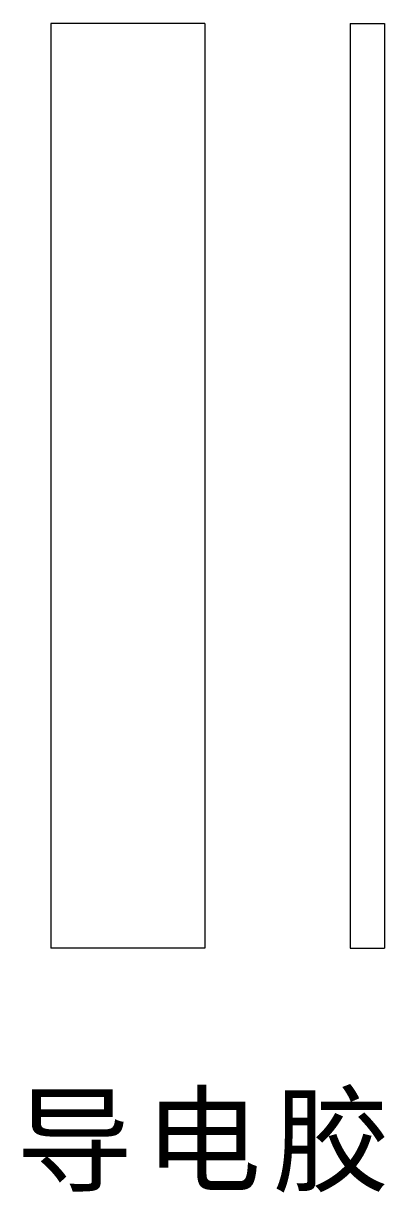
# Model space of a CAD drawing. Header units: millimetres. Extents: x -13 to 383, y -156 to 81.
# Drawn here: x 165.1 to 175.66, y 14.01 to 48.15 of the extents above; entities that cross this region are included whole.
import ezdxf

# ---------------------------------------------------------------- set-up
doc = ezdxf.new("R2010")
doc.units = ezdxf.units.MM
doc.header["$LTSCALE"] = 0.5
doc.layers.get('0').update_dxf_attribs({"lineweight": 18})
doc.layers.add('尺寸线层', color=3, linetype='Continuous', lineweight=18)
doc.styles.add('标准', font='', dxfattribs={"width": 0.667})
doc.styles.get('标准').set_extended_font_data('宋体')

msp = doc.modelspace()

# ---------------------------------------------------------------- linework, layer by layer
at = {"color": 8, "linetype": 'Continuous', "ltscale": 0.5}
for p, q in [((165.903, 48.15), (165.903, 21.15)), ((170.403, 48.15), (165.903, 48.15)), ((170.403, 48.15), (170.403, 21.15)), ((174.653, 48.15), (175.653, 48.15)), ((174.653, 48.15), (174.653, 21.15)), ((175.653, 48.15), (175.653, 21.15)), ((170.403, 21.15), (165.903, 21.15)), ((174.653, 21.15), (175.653, 21.15))]:
    msp.add_line(p, q, dxfattribs=at)

# ---------------------------------------------------------------- texts
at = {"layer": '尺寸线层', "color": 8, "linetype": 'Continuous', "ltscale": 0.5, "insert": (164.89, 16.804), "char_height": 2.5, "width": 115.29114, "attachment_point": 1, "line_spacing_factor": 1.15057, "style": '标准'}
msp.add_mtext('\\T1.1;{\\fdengxian|b0|i0|c134|p2;\\W1;导电胶}', dxfattribs=at)

doc.saveas('drawing.dxf')
